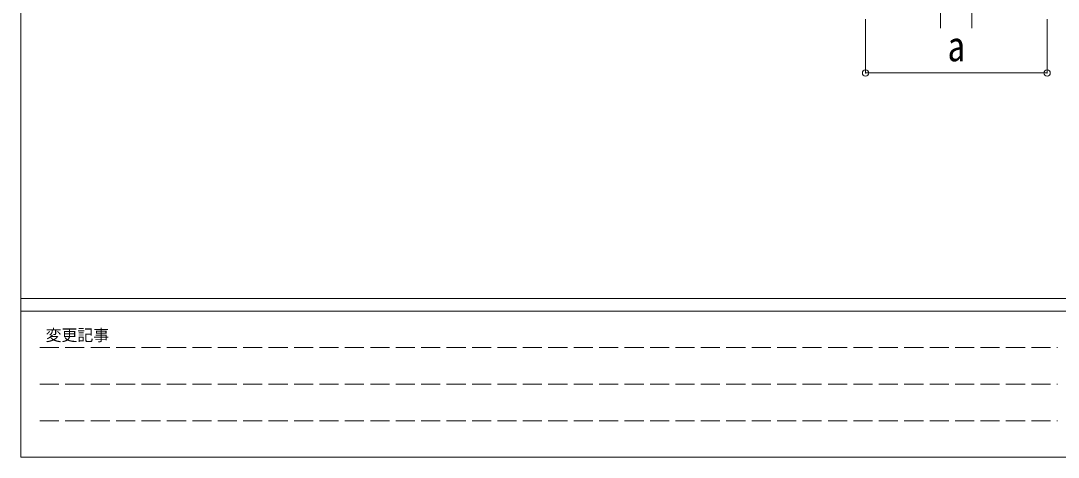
# Model space of a CAD drawing. Units: millimetres at full size, sheet at 1:35; details may follow other scales. Extents: x -9783 to 9892, y -6828 to 6752.
# Drawn here: x -9783 to -4070, y -6828 to -4425 of the extents above; entities that cross this region are included whole.
import ezdxf
from ezdxf.enums import TextEntityAlignment as Align

# ---------------------------------------------------------------- set-up
doc = ezdxf.new("R2010")
doc.units = ezdxf.units.MM
doc.header["$LTSCALE"] = 35
doc.header["$PDMODE"] = 32
doc.header["$PDSIZE"] = 35
doc.linetypes.add('DASHED3', pattern=[4, 3, -1])
for name, color, linetype, lineweight in [('0-8_PARTS2', 2, 'Continuous', 9), ('0-A_寸法', 6, 'Continuous', 9), ('F-0_240', 7, 'Continuous', 9)]:
    doc.layers.add(name, color=color, linetype=linetype, lineweight=lineweight)
doc.styles.add('ＭＳ ゴシック', font='')
doc.styles.get('ＭＳ ゴシック').set_extended_font_data('MS Gothic')

msp = doc.modelspace()

# ---------------------------------------------------------------- linework, layer by layer
at = {"layer": '0-8_PARTS2'}
for p, q in [((-4717.87, -3706.56), (-4717.87, -4465.77)), ((-4545.35, -3706.56), (-4545.35, -4465.77))]:
    msp.add_line(p, q, dxfattribs=at)
at = {"layer": '0-A_寸法'}
for p, q in [((-5131.37, -4712.16), (-5131.37, -4415.77)), ((-5131.37, -4472.18), (-5131.37, -4415.77)), ((-4131.37, -4712.16), (-4131.37, -4415.77)), ((-5131.37, -4712.16), (-4131.37, -4712.16))]:
    msp.add_line(p, q, dxfattribs=at)
for p in [(-5131.37, -4712.16), (-4131.37, -4712.16)]:
    msp.add_point(p, dxfattribs=at)
at = {"layer": 'F-0_240', "color": 5}
for p, q in [((-9783.03, 6751.9), (-9783.03, -6828.1)), ((-9783.03, -5953.1), (9396.97, -5953.1)), ((-9783.03, -6023.1), (6285.75, -6023.1)), ((-9783.03, -6828.1), (9396.97, -6828.1))]:
    msp.add_line(p, q, dxfattribs=at)
at = {"layer": 'F-0_240', "color": 4, "linetype": 'DASHED3'}
for p, q in [((-9678.03, -6224.35), (-4074.25, -6224.35)), ((-9678.03, -6425.6), (-4074.25, -6425.6)), ((-9678.03, -6626.85), (-4074.25, -6626.85))]:
    msp.add_line(p, q, dxfattribs=at)

# ---------------------------------------------------------------- texts
at = {"layer": '0-A_寸法', "color": 7, "style": 'ＭＳ ゴシック', "width": 0.85}
msp.add_text('a', height=166.8, dxfattribs=at).set_placement((-4680.14, -4697.78), align=Align.BOTTOM_LEFT)
at = {"layer": 'F-0_240', "style": 'ＭＳ ゴシック'}
msp.add_text('変更記事', height=64.15, dxfattribs=at).set_placement((-9646.27, -6206.85), align=Align.BOTTOM_LEFT)

doc.saveas('drawing.dxf')
